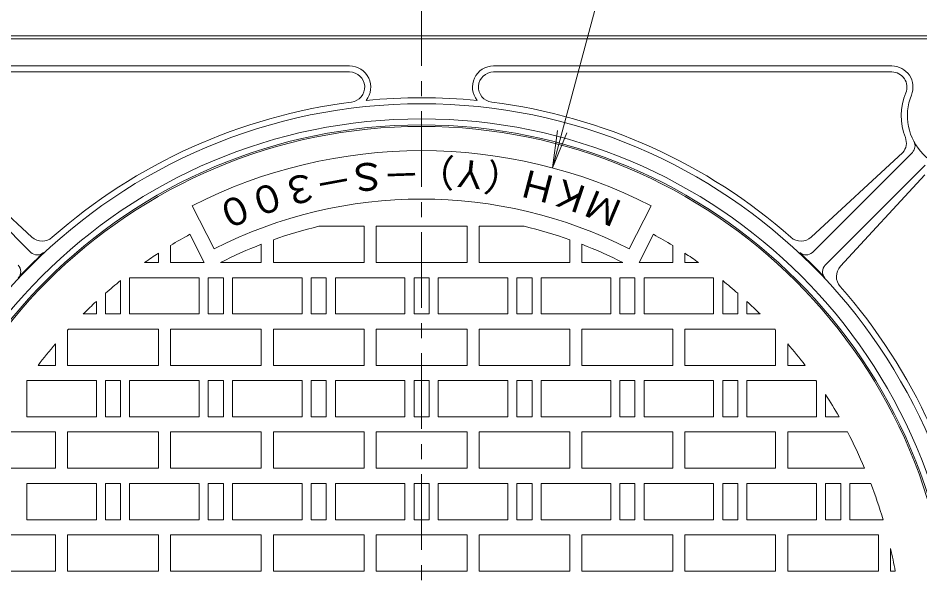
# Model space of a CAD drawing. Units: millimetres, scale not verified. Extents: x -491 to 384, y -667 to 704.
# Drawn here: x -186.7 to 111.4, y 286.9 to 474.7 of the extents above; entities that cross this region are included whole.
import ezdxf
from ezdxf.enums import TextEntityAlignment as Align

# ---------------------------------------------------------------- set-up
doc = ezdxf.new("R2010")
doc.units = ezdxf.units.MM
doc.header["$LTSCALE"] = 5
doc.linetypes.add('CHAIN1', pattern=[8, 5, -1, 1, -1])
for name, color, linetype, lineweight in [('1-1_1-1ﾚｲﾔ', 2, 'Continuous', 18), ('1-2_1-2ﾚｲﾔ', 3, 'Continuous', 18), ('1-4_1-4ﾚｲﾔ', 7, 'Continuous', 18)]:
    doc.layers.add(name, color=color, linetype=linetype, lineweight=lineweight)
doc.styles.add('ＭＳ ゴシック', font='')
doc.styles.get('ＭＳ ゴシック').set_extended_font_data('MS Gothic')

msp = doc.modelspace()

# ---------------------------------------------------------------- linework, layer by layer
at = {"layer": '1-1_1-1ﾚｲﾔ'}
for p, q in [((-228.312, 468.851), (121.688, 468.851)), ((121.688, 467.851), (-228.312, 467.851)), ((-77.108, 458.852), (-208.708, 458.852)), ((-77.108, 456.851), (-208.708, 456.851)), ((-29.515, 458.852), (102.085, 458.852)), ((-29.515, 456.852), (102.085, 456.852)), ((-182.445, 397.228), (-215.496, 430.277)), ((-212.345, 430.186), (-182.085, 402.265)), ((105.72, 430.185), (75.463, 402.266)), ((75.823, 397.229), (108.873, 430.279)), ((80.065, 392.986), (113.115, 426.036)), ((113.024, 422.886), (85.103, 392.626))]:
    msp.add_line(p, q, dxfattribs=at)
for centre, radius, start, end in [((-77.108, 451.851), 7, 320.88385, 90), ((-77.108, 451.851), 5, 277.21382, 90), ((-29.515, 451.852), 7, 90, 219.11665), ((-29.515, 451.852), 5, 90, 262.78601), ((102.085, 451.852), 7, 337.75497, 90), ((102.085, 451.852), 5, 337.75485, 90), ((-53.311, 263.852), 184.5, 84.28726, 95.71271), ((125.224, 442.388), 20, 157.75485, 201.0611), ((125.224, 442.388), 18, 157.75536, 292.2459), ((-53.311, 263.852), 182.5, 0, 180), ((-53.311, 263.852), 184.5, 97.21391, 131.42616), ((-53.311, 263.852), 184.5, 48.57387, 82.78609), ((-53.311, 263.852), 177.5, 0, 180), ((-53.311, 263.852), 175.5, 0, 180), ((101.894, 433.404), 5, 319.91724, 21.06116), ((106.751, 432.4), 3, 315, 28.39862), ((-178.695, 405.94), 5, 227.30185, 311.42584), ((72.072, 405.941), 5, 228.57378, 312.69815), ((-53.311, 263.852), 182.72, 133.14865, 136.85136), ((-180.324, 399.349), 3, 225, 313.1489), ((73.701, 399.35), 3, 226.8511, 315), ((-53.311, 263.852), 182.72, 43.14865, 46.85136), ((-188.809, 390.864), 3, 316.8511, 45), ((82.186, 390.865), 3, 135, 223.1489), ((88.778, 389.236), 5, 137.30185, 221.42584), ((-53.311, 263.852), 184.5, 7.21391, 41.42616)]:
    msp.add_arc(centre, radius, start, end, dxfattribs=at)
at = {"layer": '1-2_1-2ﾚｲﾔ', "linetype": 'CHAIN1'}
msp.add_line((-53.311, 483.851), (-53.311, 43.852), dxfattribs=at)
at = {"layer": '1-2_1-2ﾚｲﾔ'}
for p, q in [((-121.864, 398.393), (-129.127, 412.65)), ((15.242, 398.393), (22.505, 412.65)), ((-87.252, 405.852), (-72.311, 405.852)), ((-72.311, 405.852), (-72.311, 393.852)), ((-68.311, 405.852), (-68.311, 393.852)), ((-68.311, 405.852), (-38.311, 405.852)), ((-38.311, 405.852), (-38.311, 393.852)), ((-34.311, 405.852), (-34.311, 393.852)), ((-19.37, 405.852), (-34.311, 405.852)), ((-125.161, 393.852), (-129.915, 403.182)), ((18.539, 393.852), (23.293, 403.182)), ((-136.311, 399.469), (-136.311, 393.852)), ((-106.311, 399.892), (-106.311, 393.852)), ((-102.311, 401.383), (-102.311, 393.852)), ((-4.31, 401.383), (-4.31, 393.852)), ((-0.31, 399.892), (-0.31, 393.852)), ((29.689, 399.469), (29.689, 393.852)), ((-140.311, 396.938), (-140.311, 393.852)), ((33.69, 396.938), (33.69, 393.852)), ((-144.859, 393.852), (-140.311, 393.852)), ((-136.311, 393.852), (-125.161, 393.852)), ((-119.764, 393.852), (-106.311, 393.852)), ((-102.311, 393.852), (-72.311, 393.852)), ((-68.311, 393.852), (-38.311, 393.852)), ((-4.31, 393.852), (-34.311, 393.852)), ((13.142, 393.852), (-0.31, 393.852)), ((29.689, 393.852), (18.539, 393.852)), ((38.237, 393.852), (33.69, 393.852)), ((-152.811, 376.852), (-152.811, 387.871)), ((-149.811, 376.852), (-149.811, 388.852)), ((-123.811, 376.852), (-123.811, 388.852)), ((-123.811, 388.852), (-118.811, 388.852)), ((-118.811, 376.852), (-118.811, 388.852)), ((-115.811, 376.852), (-115.811, 388.852)), ((-89.811, 376.852), (-89.811, 388.852)), ((-89.811, 388.852), (-84.811, 388.852)), ((-84.811, 376.852), (-84.811, 388.852)), ((-81.811, 376.852), (-81.811, 388.852)), ((-55.811, 376.852), (-55.811, 388.852)), ((-55.811, 388.852), (-50.81, 388.852)), ((-50.81, 376.852), (-50.81, 388.852)), ((-24.811, 376.852), (-24.811, 388.852)), ((-21.81, 376.852), (-21.81, 388.852)), ((-16.811, 388.852), (-21.81, 388.852)), ((-16.811, 376.852), (-16.811, 388.852)), ((9.19, 376.852), (9.19, 388.852)), ((12.19, 376.852), (12.19, 388.852)), ((17.189, 388.852), (12.19, 388.852)), ((17.189, 376.852), (17.189, 388.852)), ((43.189, 376.852), (43.189, 388.852)), ((46.19, 376.852), (46.19, 387.871)), ((-157.811, 376.852), (-157.811, 383.688)), ((51.189, 376.852), (51.189, 383.688)), ((-160.811, 376.852), (-160.811, 381.004)), ((54.19, 376.852), (54.19, 381.004)), ((-160.811, 376.852), (-165.168, 376.852)), ((-157.811, 376.852), (-152.811, 376.852)), ((-126.811, 376.852), (-149.811, 376.852)), ((-123.811, 376.852), (-118.811, 376.852)), ((-92.811, 376.852), (-115.811, 376.852)), ((-89.811, 376.852), (-84.811, 376.852)), ((-58.811, 376.852), (-81.811, 376.852)), ((-55.811, 376.852), (-50.81, 376.852)), ((-47.811, 376.852), (-24.811, 376.852)), ((-16.811, 376.852), (-21.81, 376.852)), ((-13.811, 376.852), (9.19, 376.852)), ((17.189, 376.852), (12.19, 376.852)), ((20.189, 376.852), (43.189, 376.852)), ((51.189, 376.852), (46.19, 376.852)), ((54.19, 376.852), (58.546, 376.852)), ((-170.311, 371.517), (-170.311, 359.852)), ((-170.003, 371.852), (-140.311, 371.852)), ((-140.311, 371.852), (-140.311, 359.852)), ((-136.311, 371.852), (-136.311, 359.852)), ((-136.311, 371.852), (-106.311, 371.852)), ((-106.311, 371.852), (-106.311, 359.852)), ((-102.311, 371.852), (-102.311, 359.852)), ((-102.311, 371.852), (-72.311, 371.852)), ((-72.311, 371.852), (-72.311, 359.852)), ((-68.311, 371.852), (-68.311, 359.852)), ((-68.311, 371.852), (-38.311, 371.852)), ((-38.311, 371.852), (-38.311, 359.852)), ((-34.311, 371.852), (-34.311, 359.852)), ((-4.31, 371.852), (-34.311, 371.852)), ((-4.31, 371.852), (-4.31, 359.852)), ((-0.31, 371.852), (-0.31, 359.852)), ((29.689, 371.852), (-0.31, 371.852)), ((29.689, 371.852), (29.689, 359.852)), ((33.69, 371.852), (33.69, 359.852)), ((63.381, 371.852), (33.69, 371.852)), ((63.69, 371.517), (63.69, 359.852)), ((-174.311, 367.002), (-174.311, 359.852)), ((67.69, 367.002), (67.69, 359.852)), ((-180.059, 359.852), (-174.311, 359.852)), ((-140.311, 359.852), (-170.311, 359.852)), ((-136.311, 359.852), (-106.311, 359.852)), ((-102.311, 359.852), (-72.311, 359.852)), ((-68.311, 359.852), (-38.311, 359.852)), ((-4.31, 359.852), (-34.311, 359.852)), ((29.689, 359.852), (-0.31, 359.852)), ((33.69, 359.852), (63.69, 359.852)), ((73.437, 359.852), (67.69, 359.852)), ((-160.811, 354.852), (-183.695, 354.852)), ((-160.811, 342.851), (-160.811, 354.852)), ((-157.811, 342.851), (-157.811, 354.852)), ((-157.811, 354.852), (-152.811, 354.852)), ((-152.811, 342.851), (-152.811, 354.852)), ((-149.811, 342.851), (-149.811, 354.852)), ((-126.811, 354.852), (-149.811, 354.852)), ((-126.811, 342.851), (-126.811, 354.852)), ((-123.811, 342.851), (-123.811, 354.852)), ((-123.811, 354.852), (-118.811, 354.852)), ((-118.811, 342.851), (-118.811, 354.852)), ((-115.811, 354.852), (-115.811, 342.851)), ((-89.811, 342.851), (-89.811, 354.852)), ((-89.811, 354.852), (-84.811, 354.852)), ((-84.811, 342.851), (-84.811, 354.852)), ((-81.811, 342.851), (-81.811, 354.852)), ((-55.811, 342.851), (-55.811, 354.852)), ((-55.811, 354.852), (-50.81, 354.852)), ((-50.81, 342.851), (-50.81, 354.852)), ((-24.811, 342.851), (-24.811, 354.852)), ((-21.81, 342.851), (-21.81, 354.852)), ((-16.811, 354.852), (-21.81, 354.852)), ((-16.811, 342.851), (-16.811, 354.852)), ((9.19, 354.852), (9.19, 342.851)), ((12.19, 342.851), (12.19, 354.852)), ((17.189, 354.852), (12.19, 354.852)), ((17.189, 342.851), (17.189, 354.852)), ((20.189, 342.851), (20.189, 354.852)), ((20.189, 354.852), (43.189, 354.852)), ((43.189, 342.851), (43.189, 354.852)), ((46.19, 342.851), (46.19, 354.852)), ((51.189, 354.852), (46.19, 354.852)), ((51.189, 342.851), (51.189, 354.852)), ((54.19, 342.851), (54.19, 354.852)), ((54.19, 354.852), (77.073, 354.852)), ((-183.811, 342.851), (-183.811, 354.685)), ((77.19, 342.851), (77.19, 354.685)), ((-160.811, 342.851), (-183.811, 342.851)), ((-157.811, 342.851), (-152.811, 342.851)), ((-126.811, 342.851), (-149.811, 342.851)), ((-123.811, 342.851), (-118.811, 342.851)), ((-92.811, 342.851), (-115.811, 342.851)), ((-89.811, 342.851), (-84.811, 342.851)), ((-58.811, 342.851), (-81.811, 342.851)), ((-55.811, 342.851), (-50.81, 342.851)), ((-47.811, 342.851), (-24.811, 342.851)), ((-16.811, 342.851), (-21.81, 342.851)), ((-13.811, 342.851), (9.19, 342.851)), ((17.189, 342.851), (12.19, 342.851)), ((20.189, 342.851), (43.189, 342.851)), ((51.189, 342.851), (46.19, 342.851)), ((54.19, 342.851), (77.19, 342.851)), ((-194.041, 337.852), (-174.311, 337.852)), ((-174.311, 337.852), (-174.311, 325.851)), ((-170.311, 337.852), (-170.311, 325.851)), ((-170.311, 337.852), (-140.311, 337.852)), ((-140.311, 337.852), (-140.311, 325.851)), ((-136.311, 337.852), (-106.311, 337.852)), ((-136.311, 337.852), (-136.311, 325.851)), ((-106.311, 337.852), (-106.311, 325.851)), ((-102.311, 337.852), (-72.311, 337.852)), ((-102.311, 337.852), (-102.311, 325.851)), ((-72.311, 337.852), (-72.311, 325.851)), ((-68.311, 337.852), (-68.311, 325.851)), ((-68.311, 337.852), (-38.311, 337.852)), ((-38.311, 337.852), (-38.311, 325.851)), ((-34.311, 337.852), (-34.311, 325.851)), ((-4.31, 337.852), (-34.311, 337.852)), ((-4.31, 337.852), (-4.31, 325.851)), ((29.689, 337.852), (-0.31, 337.852)), ((-0.31, 337.852), (-0.31, 325.851)), ((29.689, 337.852), (29.689, 325.851)), ((33.69, 337.852), (33.69, 325.851)), ((63.69, 337.852), (33.69, 337.852)), ((63.69, 337.852), (63.69, 325.851)), ((67.69, 337.852), (67.69, 325.851)), ((87.419, 337.852), (67.69, 337.852)), ((-199.725, 325.851), (-174.311, 325.851)), ((-170.311, 325.851), (-140.311, 325.851)), ((-136.311, 325.851), (-106.311, 325.851)), ((-102.311, 325.851), (-72.311, 325.851)), ((-68.311, 325.851), (-38.311, 325.851)), ((-4.31, 325.851), (-34.311, 325.851)), ((29.689, 325.851), (-0.31, 325.851)), ((63.69, 325.851), (33.69, 325.851)), ((93.103, 325.851), (67.69, 325.851)), ((-183.811, 308.852), (-183.811, 320.851)), ((-157.811, 308.852), (-157.811, 320.851)), ((-157.811, 320.851), (-152.811, 320.851)), ((-152.811, 308.852), (-152.811, 320.851)), ((-149.811, 308.852), (-149.811, 320.851)), ((-123.811, 308.852), (-123.811, 320.851)), ((-123.811, 320.851), (-118.811, 320.851)), ((-118.811, 308.852), (-118.811, 320.851)), ((-115.811, 308.852), (-115.811, 320.851)), ((-89.811, 308.852), (-89.811, 320.851)), ((-89.811, 320.851), (-84.811, 320.851)), ((-84.811, 308.852), (-84.811, 320.851)), ((-81.811, 308.852), (-81.811, 320.851)), ((-55.811, 308.852), (-55.811, 320.851)), ((-55.811, 320.851), (-50.81, 320.851)), ((-50.81, 308.852), (-50.81, 320.851)), ((-24.811, 308.852), (-24.811, 320.851)), ((-21.81, 308.852), (-21.81, 320.851)), ((-16.811, 320.851), (-21.81, 320.851)), ((-16.811, 308.852), (-16.811, 320.851)), ((9.19, 308.852), (9.19, 320.851)), ((12.19, 308.852), (12.19, 320.851)), ((17.189, 320.851), (12.19, 320.851)), ((17.189, 308.852), (17.189, 320.851)), ((43.189, 308.852), (43.189, 320.851)), ((46.19, 308.852), (46.19, 320.851)), ((51.189, 320.851), (46.19, 320.851)), ((51.189, 308.852), (51.189, 320.851)), ((77.19, 308.852), (77.19, 320.851)), ((80.19, 308.852), (80.19, 320.851)), ((85.19, 320.851), (80.19, 320.851)), ((85.19, 308.852), (85.19, 320.851)), ((88.19, 308.852), (88.19, 320.851)), ((88.19, 320.851), (95.121, 320.851)), ((-160.811, 308.852), (-183.811, 308.852)), ((-157.811, 308.852), (-152.811, 308.852)), ((-126.811, 308.852), (-149.811, 308.852)), ((-123.811, 308.852), (-118.811, 308.852)), ((-92.811, 308.852), (-115.811, 308.852)), ((-89.811, 308.852), (-84.811, 308.852)), ((-58.811, 308.852), (-81.811, 308.852)), ((-55.811, 308.852), (-50.81, 308.852)), ((-47.811, 308.852), (-24.811, 308.852)), ((-16.811, 308.852), (-21.81, 308.852)), ((-13.811, 308.852), (9.19, 308.852)), ((17.189, 308.852), (12.19, 308.852)), ((20.189, 308.852), (43.189, 308.852)), ((51.189, 308.852), (46.19, 308.852)), ((54.19, 308.852), (77.19, 308.852)), ((85.19, 308.852), (80.19, 308.852)), ((88.19, 308.852), (99.188, 308.852)), ((-204.311, 303.852), (-174.311, 303.852)), ((-174.311, 303.852), (-174.311, 291.851)), ((-170.311, 303.852), (-170.311, 291.851)), ((-170.311, 303.852), (-140.311, 303.852)), ((-140.311, 303.852), (-140.311, 291.851)), ((-136.311, 303.852), (-136.311, 291.851)), ((-136.311, 303.852), (-106.311, 303.852)), ((-106.311, 303.852), (-106.311, 291.851)), ((-102.311, 303.852), (-102.311, 291.851)), ((-102.311, 303.852), (-72.311, 303.852)), ((-72.311, 303.852), (-72.311, 291.851)), ((-68.311, 303.852), (-68.311, 291.851)), ((-68.311, 303.852), (-38.311, 303.852)), ((-38.311, 303.852), (-38.311, 291.851)), ((-34.311, 303.852), (-34.311, 291.851)), ((-4.31, 303.852), (-34.311, 303.852)), ((-4.31, 303.852), (-4.31, 291.851)), ((-0.31, 303.852), (-0.31, 291.851)), ((29.689, 303.852), (-0.31, 303.852)), ((29.689, 303.852), (29.689, 291.851)), ((33.69, 303.852), (33.69, 291.851)), ((63.69, 303.852), (33.69, 303.852)), ((63.69, 303.852), (63.69, 291.851)), ((67.69, 303.852), (67.69, 291.851)), ((97.689, 303.852), (67.69, 303.852)), ((97.689, 303.852), (97.689, 291.851)), ((101.69, 299.29), (101.69, 291.851)), ((-204.311, 291.851), (-174.311, 291.851)), ((-170.311, 291.851), (-140.311, 291.851)), ((-136.311, 291.851), (-106.311, 291.851)), ((-102.311, 291.851), (-72.311, 291.851)), ((-68.311, 291.851), (-38.311, 291.851)), ((-4.31, 291.851), (-34.311, 291.851)), ((29.689, 291.851), (-0.31, 291.851)), ((63.69, 291.851), (33.69, 291.851)), ((97.689, 291.851), (67.69, 291.851)), ((103.205, 291.851), (101.69, 291.851))]:
    msp.add_line(p, q, dxfattribs=at)
for points in [[(-126.811, 376.852), (-126.811, 388.852), (-149.811, 388.852)], [(-92.811, 376.852), (-92.811, 388.852), (-115.811, 388.852)], [(-58.811, 376.852), (-58.811, 388.852), (-81.811, 388.852)], [(-47.811, 376.852), (-47.811, 388.852), (-24.811, 388.852)], [(-13.811, 376.852), (-13.811, 388.852), (9.19, 388.852)], [(20.189, 376.852), (20.189, 388.852), (43.189, 388.852)], [(-92.811, 342.851), (-92.811, 354.852), (-115.811, 354.852)], [(-58.811, 342.851), (-58.811, 354.852), (-81.811, 354.852)], [(-47.811, 342.851), (-47.811, 354.852), (-24.811, 354.852)], [(-13.811, 342.851), (-13.811, 354.852), (9.19, 354.852)], [(84.675, 342.851), (80.19, 342.851), (80.19, 350.216)], [(-160.811, 308.852), (-160.811, 320.851), (-183.811, 320.851)], [(-126.811, 308.852), (-126.811, 320.851), (-149.811, 320.851)], [(-92.811, 308.852), (-92.811, 320.851), (-115.811, 320.851)], [(-58.811, 308.852), (-58.811, 320.851), (-81.811, 320.851)], [(-47.811, 308.852), (-47.811, 320.851), (-24.811, 320.851)], [(-13.811, 308.852), (-13.811, 320.851), (9.19, 320.851)], [(20.189, 308.852), (20.189, 320.851), (43.189, 320.851)], [(54.19, 308.852), (54.19, 320.851), (77.19, 320.851)]]:
    msp.add_lwpolyline(points, dxfattribs=at)
for radius, start, end in [(175, 0, 180), (167, 63.00002, 116.99998), (151, 62.99998, 116.99997), (146, 103.44263, 109.61006), (146, 70.38994, 76.55737), (159, 118.80205, 121.46741), (159, 58.53259, 61.19795), (146, 111.28543, 117.07506), (146, 62.92494, 68.71457), (159, 123.17313, 125.15373), (159, 54.84627, 56.82687), (159, 128.74001, 131.08923), (159, 48.91077, 51.25999), (159, 132.53976, 134.70876), (159, 45.29124, 47.46024), (159, 137.2153, 137.3791), (159, 42.6209, 42.7847), (159, 139.5531, 142.85934), (159, 37.14066, 40.4469), (159, 145.08734, 145.16055), (159, 34.83945, 34.91266), (159, 29.79218, 32.89955), (159, 22.95059, 27.73669), (159, 16.44046, 21.00754), (159, 10.14272, 12.87862)]:
    msp.add_arc((-53.311, 263.852), radius, start, end, dxfattribs=at)
at = {"layer": '1-4_1-4ﾚｲﾔ'}
for q in [(-8.457, 437.554), (-5.304, 436.71)]:
    msp.add_line((-10.088, 425.161), q, dxfattribs=at)
msp.add_lwpolyline([(-10.088, 425.161), (8.317, 493.851), (281.33, 493.851)], dxfattribs=at)

# ---------------------------------------------------------------- texts
at = {"layer": '1-2_1-2ﾚｲﾔ', "color": 4, "style": 'ＭＳ ゴシック'}
for s, rotation, p in [('）', 177.924, (-42.129, 430.966)), ('Ｓ', 186.23, (-65.857, 430.159)), ('Ｙ', 173.77, (-30.284, 429.669)), ('（', 169.613, (-18.564, 427.518)), ('－', 182.078, (-54.007, 430.584)), ('Ｈ', 165.461, (-7.031, 424.524)), ('３', 194.538, (-89.307, 426.746)), ('－', 190.387, (-77.643, 428.878)), ('Ｋ', 161.31, (4.255, 420.703)), ('０', 198.693, (-100.785, 423.774)), ('Ｍ', 157.155, (15.235, 416.074)), ('０', 202.846, (-112.017, 419.979))]:
    msp.add_text(s, height=9.164, rotation=rotation, dxfattribs=at).set_placement(p, align=Align.BOTTOM_LEFT)

doc.saveas('drawing.dxf')
